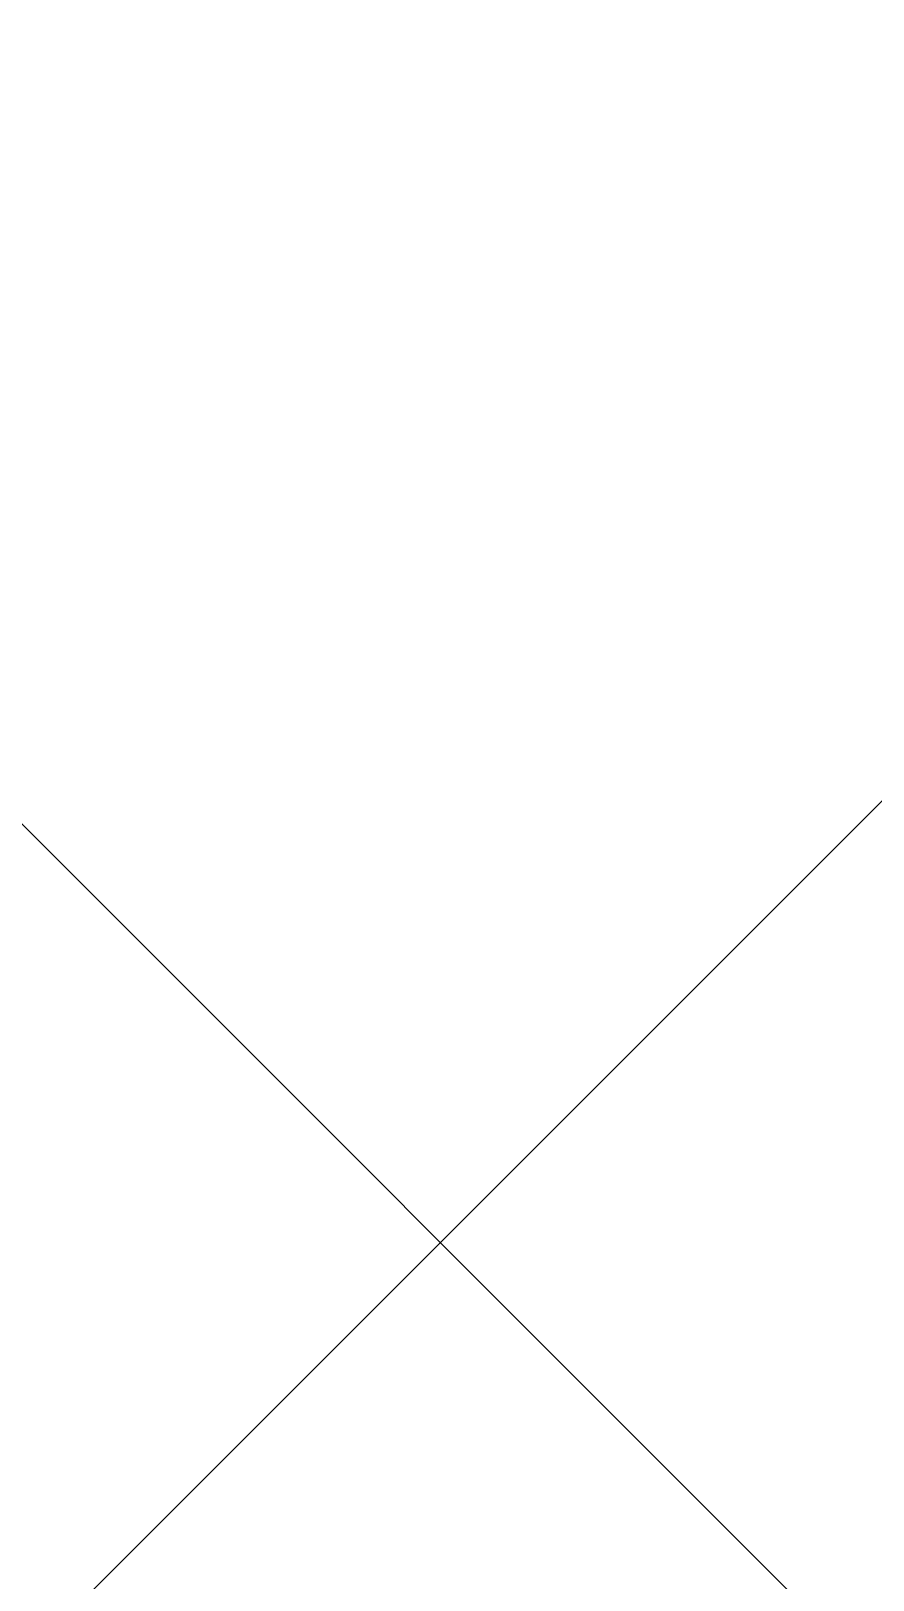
# Model space of a CAD drawing. Header units: metres. Extents: x 0 to 810, y 0 to 745.
# Drawn here: x 0.336 to 0.673, y 3.365 to 3.984 of the extents above; entities that cross this region are included whole.
import ezdxf

# ---------------------------------------------------------------- set-up
doc = ezdxf.new("R2010")
doc.units = ezdxf.units.M
doc.layers.add('forest', color=7, linetype='Continuous')
doc.layers.add('forestfragmentation', color=7, linetype='Continuous')

msp = doc.modelspace()

# ---------------------------------------------------------------- linework, layer by layer
at = {"layer": 'forest', "color": 119}
msp.add_lwpolyline([(0, 0), (0, 3), (1, 4), (0, 5), (0, 9), (2, 9), (4, 11), (4, 12), (2, 14), (0, 14), (0, 63), (63, 63)], dxfattribs=at)
msp.add_lwpolyline([(0, 0), (0, 3), (1, 4), (0, 5), (0, 9), (2, 9), (4, 11), (4, 12), (2, 14), (0, 14), (0, 63), (63, 63)], dxfattribs=at)
msp.add_lwpolyline([(0, 0), (0, 3), (1, 4), (0, 5), (0, 9), (2, 9), (4, 11), (4, 12), (2, 14), (0, 14), (0, 63), (63, 63)], dxfattribs=at)
msp.add_lwpolyline([(0, 0), (0, 3), (1, 4), (0, 5), (0, 9), (2, 9), (4, 11), (4, 12), (2, 14), (0, 14), (0, 63), (63, 63)], dxfattribs=at)
at = {"layer": 'forest', "color": 114}
msp.add_lwpolyline([(0, 0), (0, 3), (1, 4), (2, 3), (3, 4), (3, 8), (2, 9), (1, 9), (0, 8), (0, 7), (0, 34), (6, 34), (7, 35), (8, 35), (9, 36), (10, 36), (11, 37)], dxfattribs=at)
msp.add_lwpolyline([(0, 0), (0, 3), (1, 4), (2, 3), (3, 4), (3, 8), (2, 9), (1, 9), (0, 8), (0, 7), (0, 34), (6, 34), (7, 35), (8, 35), (9, 36), (10, 36), (11, 37)], dxfattribs=at)
msp.add_lwpolyline([(0, 0), (0, 3), (1, 4), (2, 3), (3, 4), (3, 8), (2, 9), (1, 9), (0, 8), (0, 7), (0, 34), (6, 34), (7, 35), (8, 35), (9, 36), (10, 36), (11, 37)], dxfattribs=at)
msp.add_lwpolyline([(0, 0), (0, 3), (1, 4), (2, 3), (3, 4), (3, 8), (2, 9), (1, 9), (0, 8), (0, 7), (0, 34), (6, 34), (7, 35), (8, 35), (9, 36), (10, 36), (11, 37)], dxfattribs=at)
at = {"layer": 'forest', "color": 162}
msp.add_lwpolyline([(11, 18), (11, 12), (10, 11), (10, 8), (9, 7), (7, 7), (6, 8), (5, 8), (3, 6), (2, 6), (0, 4), (1, 3), (1, 2), (2, 1), (2, 0), (0, 0)], dxfattribs=at)
msp.add_lwpolyline([(11, 18), (11, 12), (10, 11), (10, 8), (9, 7), (7, 7), (6, 8), (5, 8), (3, 6), (2, 6), (0, 4), (1, 3), (1, 2), (2, 1), (2, 0), (0, 0)], dxfattribs=at)
msp.add_lwpolyline([(11, 18), (11, 12), (10, 11), (10, 8), (9, 7), (7, 7), (6, 8), (5, 8), (3, 6), (2, 6), (0, 4), (1, 3), (1, 2), (2, 1), (2, 0), (0, 0)], dxfattribs=at)
msp.add_lwpolyline([(11, 18), (11, 12), (10, 11), (10, 8), (9, 7), (7, 7), (6, 8), (5, 8), (3, 6), (2, 6), (0, 4), (1, 3), (1, 2), (2, 1), (2, 0), (0, 0)], dxfattribs=at)
at = {"layer": 'forest', "color": 105}
msp.add_lwpolyline([(0, 3), (0, 9), (2, 7), (3, 7), (4, 8), (10, 8), (11, 7), (13, 7), (14, 6), (14, 4), (13, 4), (12, 3), (11, 3), (10, 4), (5, 4), (4, 5), (2, 5), (0, 3)], dxfattribs=at)
msp.add_lwpolyline([(0, 3), (0, 9), (2, 7), (3, 7), (4, 8), (10, 8), (11, 7), (13, 7), (14, 6), (14, 4), (13, 4), (12, 3), (11, 3), (10, 4), (5, 4), (4, 5), (2, 5), (0, 3)], dxfattribs=at)
msp.add_lwpolyline([(0, 3), (0, 9), (2, 7), (3, 7), (4, 8), (10, 8), (11, 7), (13, 7), (14, 6), (14, 4), (13, 4), (12, 3), (11, 3), (10, 4), (5, 4), (4, 5), (2, 5), (0, 3)], dxfattribs=at)
msp.add_lwpolyline([(0, 3), (0, 9), (2, 7), (3, 7), (4, 8), (10, 8), (11, 7), (13, 7), (14, 6), (14, 4), (13, 4), (12, 3), (11, 3), (10, 4), (5, 4), (4, 5), (2, 5), (0, 3)], dxfattribs=at)
at = {"layer": 'forestfragmentation', "color": 98}
msp.add_lwpolyline([(0, 0), (0, 3), (3, 6), (4, 6), (5, 5), (5, 4), (4, 3), (4, 2), (2, 0), (0, 0)], dxfattribs=at)
msp.add_lwpolyline([(0, 0), (0, 3), (3, 6), (4, 6), (5, 5), (5, 4), (4, 3), (4, 2), (2, 0), (0, 0)], dxfattribs=at)
msp.add_lwpolyline([(0, 0), (0, 3), (3, 6), (4, 6), (5, 5), (5, 4), (4, 3), (4, 2), (2, 0), (0, 0)], dxfattribs=at)
msp.add_lwpolyline([(0, 0), (0, 3), (3, 6), (4, 6), (5, 5), (5, 4), (4, 3), (4, 2), (2, 0), (0, 0)], dxfattribs=at)

doc.saveas('drawing.dxf')
